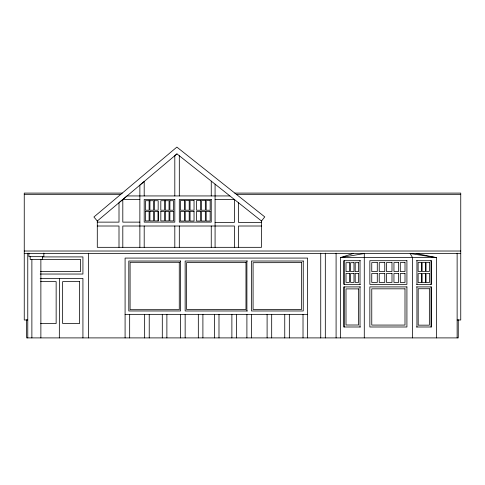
<?xml version="1.0" encoding="UTF-8"?>
<svg xmlns="http://www.w3.org/2000/svg" width="485" height="485" viewBox="0 0 485 485"><rect width="100%" height="100%" fill="white"/><g stroke="black" fill="none" stroke-linecap="round" stroke-linejoin="round"><path stroke-width="0.73" d="M158.183 220.924L158.189 211.405L154.466 211.405L154.442 220.924L158.183 220.924L158.195 211.405M59.328 337.899L59.425 278.408M119.001 247.326L119.007 226.01L97.291 226.01M261.5 221.014L264.768 216.898L176.867 147.1L93.908 216.995L97.291 221.014L97.291 247.326L261.5 247.326L261.5 221.014L176.964 153.891L174.812 155.685L174.812 195.94M97.291 221.014L176.964 153.891M353.11 253.516L340.421 257.614L340.446 337.899M122.275 193.097L24.25 193.097L24.25 319.991L27.766 319.991M234.788 193.097L460.75 193.097L460.75 319.991L457.131 319.991M24.25 194.333L120.807 194.333M236.347 194.333L460.75 194.333M229.92 195.94L127.034 195.94L119.007 202.7L119.007 222.13L97.291 222.13M139.868 199.499L122.808 199.499L122.808 222.13L139.868 222.13M215.079 199.499L234.407 199.499L234.407 222.379L215.079 222.379M261.494 222.379L238.438 222.379L238.438 202.7M261.494 226.01L238.438 226.01L238.438 247.326M24.25 251.018L460.75 251.018M24.25 253.54L460.75 253.54M42.462 256.911L82.929 256.911L82.929 274.037L40.213 274.037M40.431 259.354L80.504 259.354L80.504 271.594L40.431 271.594M360.41 260.7L343.792 260.7L343.792 284.349L360.41 284.349M416.506 260.7L431.468 260.7L431.468 284.349L416.506 284.349M247.471 261.015L185.149 261.015L185.149 310.982L247.471 310.982M40.164 278.408L82.929 278.408L82.929 337.899M40.637 281.621L56.145 281.621L56.145 323.519L40.649 323.519M360.41 286.902L343.792 286.902L343.792 326.993L360.41 326.993M416.506 286.902L431.468 286.902L431.468 326.993L416.506 326.993M125.088 314.353L307.599 314.353M416.075 253.467L436.391 257.614L436.391 337.899M458.264 319.748L458.264 337.899L26.627 337.899L26.627 319.748M457.131 253.194L457.131 337.899M431.032 260.7L431.032 284.349M431.032 286.902L431.032 326.993M416.936 260.7L416.936 284.349M416.936 286.902L416.936 326.993M412.529 337.899L412.529 257.614L410.134 253.54L436.391 257.614L340.421 257.614L364.283 253.54L364.283 337.899M360.022 260.7L360.022 284.349M360.022 286.902L360.022 326.993M344.186 260.7L344.186 284.349M344.186 286.902L344.186 326.993M336.093 253.2L336.093 337.899M325.32 253.2L325.32 337.899M320.737 253.2L320.737 337.899M307.599 337.899L307.599 258.075L125.088 258.075L125.088 337.899M303.016 314.353L303.016 337.899M289.333 314.353L289.333 337.899M284.75 314.353L284.75 337.899M271.685 314.353L271.685 337.899M267.102 314.353L267.102 337.899M251.479 314.353L251.479 337.899M246.901 261.015L246.901 310.982M246.901 314.353L246.901 337.899M236.456 314.353L236.456 337.899M234.407 247.326L234.407 226.01L122.808 226.01L122.808 247.326M231.879 314.353L231.879 337.899M218.99 314.353L218.99 337.899M215.079 184.148L215.079 247.326M214.406 314.353L214.406 337.899M211.254 181.117L211.254 195.94M211.254 226.01L211.254 247.326M202.9 314.353L202.9 337.899M198.323 314.353L198.323 337.899M185.149 314.353L185.149 337.899M180.565 314.353L180.565 337.899M179.311 155.752L179.311 195.94M179.311 226.01L179.311 247.326M174.812 226.01L174.812 247.326M166.882 314.353L166.882 337.899M162.299 314.353L162.299 337.899M149.234 314.353L149.234 337.899M144.651 314.353L144.651 337.899M144.197 195.94L144.197 181.481L139.868 185.124L139.868 247.326M144.197 226.01L144.197 247.326M129.665 314.353L129.665 337.899M88.616 253.2L88.616 337.899M43.85 253.109L43.85 256.662L28.9 256.662L28.9 253.109M42.559 256.662L42.559 259.572L30.191 259.572L30.191 256.662M40.873 259.572L40.873 337.899M31.877 259.572L31.877 337.899M27.766 253.194L27.766 337.899M145.409 211.405L145.397 220.924L149.089 220.924L149.107 211.405L145.409 211.405M149.119 200.705L149.107 210.223L145.385 210.223L145.397 200.705L149.119 200.705M160.838 211.405L160.82 220.924L164.518 220.924L164.53 211.405L160.838 211.405M164.542 200.705L164.53 210.223L160.808 210.223L160.82 200.705L164.542 200.705M173.612 211.405L173.606 220.924L169.865 220.924L169.889 211.405L173.612 211.405M149.944 211.405L149.92 220.917L153.618 220.917L153.636 211.405L149.944 211.405M149.944 200.705L149.92 210.223L153.618 210.223L153.636 200.705L149.944 200.705M154.491 200.705L154.466 210.223L158.158 210.223L158.183 200.705L154.491 200.705M165.367 211.405L165.349 220.917L169.041 220.917L169.059 211.405L165.367 211.405M165.367 200.705L165.349 210.223L169.041 210.223L169.059 200.705L165.367 200.705M169.914 200.705L169.889 210.223L173.581 210.223L173.606 200.705L169.914 200.705M301.646 262.621L253.079 262.694L253.079 309.454L301.646 309.381L301.646 262.621M174.812 199.499L144.197 199.499L144.197 222.13L174.812 222.13L174.812 199.499M211.254 199.499L179.311 199.499L179.311 222.13L211.254 222.13L211.254 199.499M184.379 200.59L180.402 200.59L180.402 210.223L184.379 210.223L184.379 200.59M189.205 200.59L185.228 200.59L185.228 210.223L189.205 210.223L189.205 200.59M194.036 200.59L190.059 200.59L190.059 210.223L194.036 210.223L194.036 200.59M200.505 200.59L196.528 200.59L196.528 210.223L200.505 210.223L200.505 200.59M205.337 200.59L201.36 200.59L201.36 210.223L205.337 210.223L205.337 200.59M210.163 200.59L206.186 200.59L206.186 210.223L210.163 210.223L210.163 200.59M184.379 211.418L180.402 211.418L180.402 221.039L184.379 221.039L184.379 211.418M189.205 211.418L185.228 211.418L185.228 221.039L189.205 221.039L189.205 211.418M194.036 211.418L190.059 211.418L190.059 221.039L194.036 221.039L194.036 211.418M200.505 211.418L196.528 211.418L196.528 221.039L200.505 221.039L200.505 211.418M205.337 211.418L201.36 211.418L201.36 221.039L205.337 221.039L205.337 211.418M210.163 211.418L206.186 211.418L206.186 221.039L210.163 221.039L210.163 211.418M406.915 260.7L369.849 260.7L369.849 284.349L406.915 284.349L406.915 260.7M180.565 261.015L128.798 261.015L128.798 310.982L180.565 310.982L180.565 261.015M303.252 261.015L251.479 261.015L251.479 310.982L303.252 310.982L303.252 261.015M179.274 262.306L130.089 262.306L130.089 309.691L179.274 309.691L179.274 262.306M245.98 262.506L186.64 262.561L186.64 309.551L245.98 309.497L245.98 262.506M421.513 262.458L418.118 262.458L418.118 271.406L421.513 271.406L421.513 262.458M425.497 262.458L422.108 262.458L422.108 271.406L425.497 271.406L425.497 262.458M429.413 262.458L426.024 262.458L426.024 271.406L429.413 271.406L429.413 262.458M377.288 262.609L371.752 262.609L371.752 271.558L377.288 271.558L377.288 262.609M384.769 262.609L379.24 262.609L379.24 271.558L384.769 271.558L384.769 262.609M391.995 262.609L386.466 262.609L386.466 271.558L391.995 271.558L391.995 262.609M398.591 262.609L393.947 262.609L393.947 271.558L398.591 271.558L398.591 262.609M405.011 262.609L400.295 262.609L400.295 271.558L405.011 271.558L405.011 262.609M349.4 262.682L346.005 262.682L346.005 271.63L349.4 271.63L349.4 262.682M353.983 262.682L350.594 262.682L350.594 271.63L353.983 271.63L353.983 262.682M358.591 262.682L355.196 262.682L355.196 271.63L358.591 271.63L358.591 262.682M349.4 273.419L346.005 273.419L346.005 282.367L349.4 282.367L349.4 273.419M353.983 273.419L350.594 273.419L350.594 282.367L353.983 282.367L353.983 273.419M358.591 273.419L355.196 273.419L355.196 282.367L358.591 282.367L358.591 273.419M377.288 273.491L371.752 273.491L371.752 282.44L377.288 282.44L377.288 273.491M384.769 273.491L379.24 273.491L379.24 282.44L384.769 282.44L384.769 273.491M391.995 273.491L386.466 273.491L386.466 282.44L391.995 282.44L391.995 273.491M398.591 273.491L393.947 273.491L393.947 282.44L398.591 282.44L398.591 273.491M405.011 273.491L400.295 273.491L400.295 282.44L405.011 282.44L405.011 273.491M421.513 273.643L418.118 273.643L418.118 282.591L421.513 282.591L421.513 273.643M425.497 273.643L422.108 273.643L422.108 282.591L425.497 282.591L425.497 273.643M429.413 273.643L426.024 273.643L426.024 282.591L429.413 282.591L429.413 273.643M79.619 281.621L62.644 281.621L62.644 323.483L79.619 323.483L79.619 281.621M406.915 286.902L369.849 286.902L369.849 326.993L406.915 326.993L406.915 286.902M429.352 288.733L418.185 288.733L418.185 325.162L429.352 325.162L429.352 288.733M358.591 288.89L346.005 288.89L346.005 325.011L358.591 325.011L358.591 288.89M404.999 288.824L371.765 288.824L371.765 325.077L404.999 325.077L404.999 288.824"/></g></svg>
